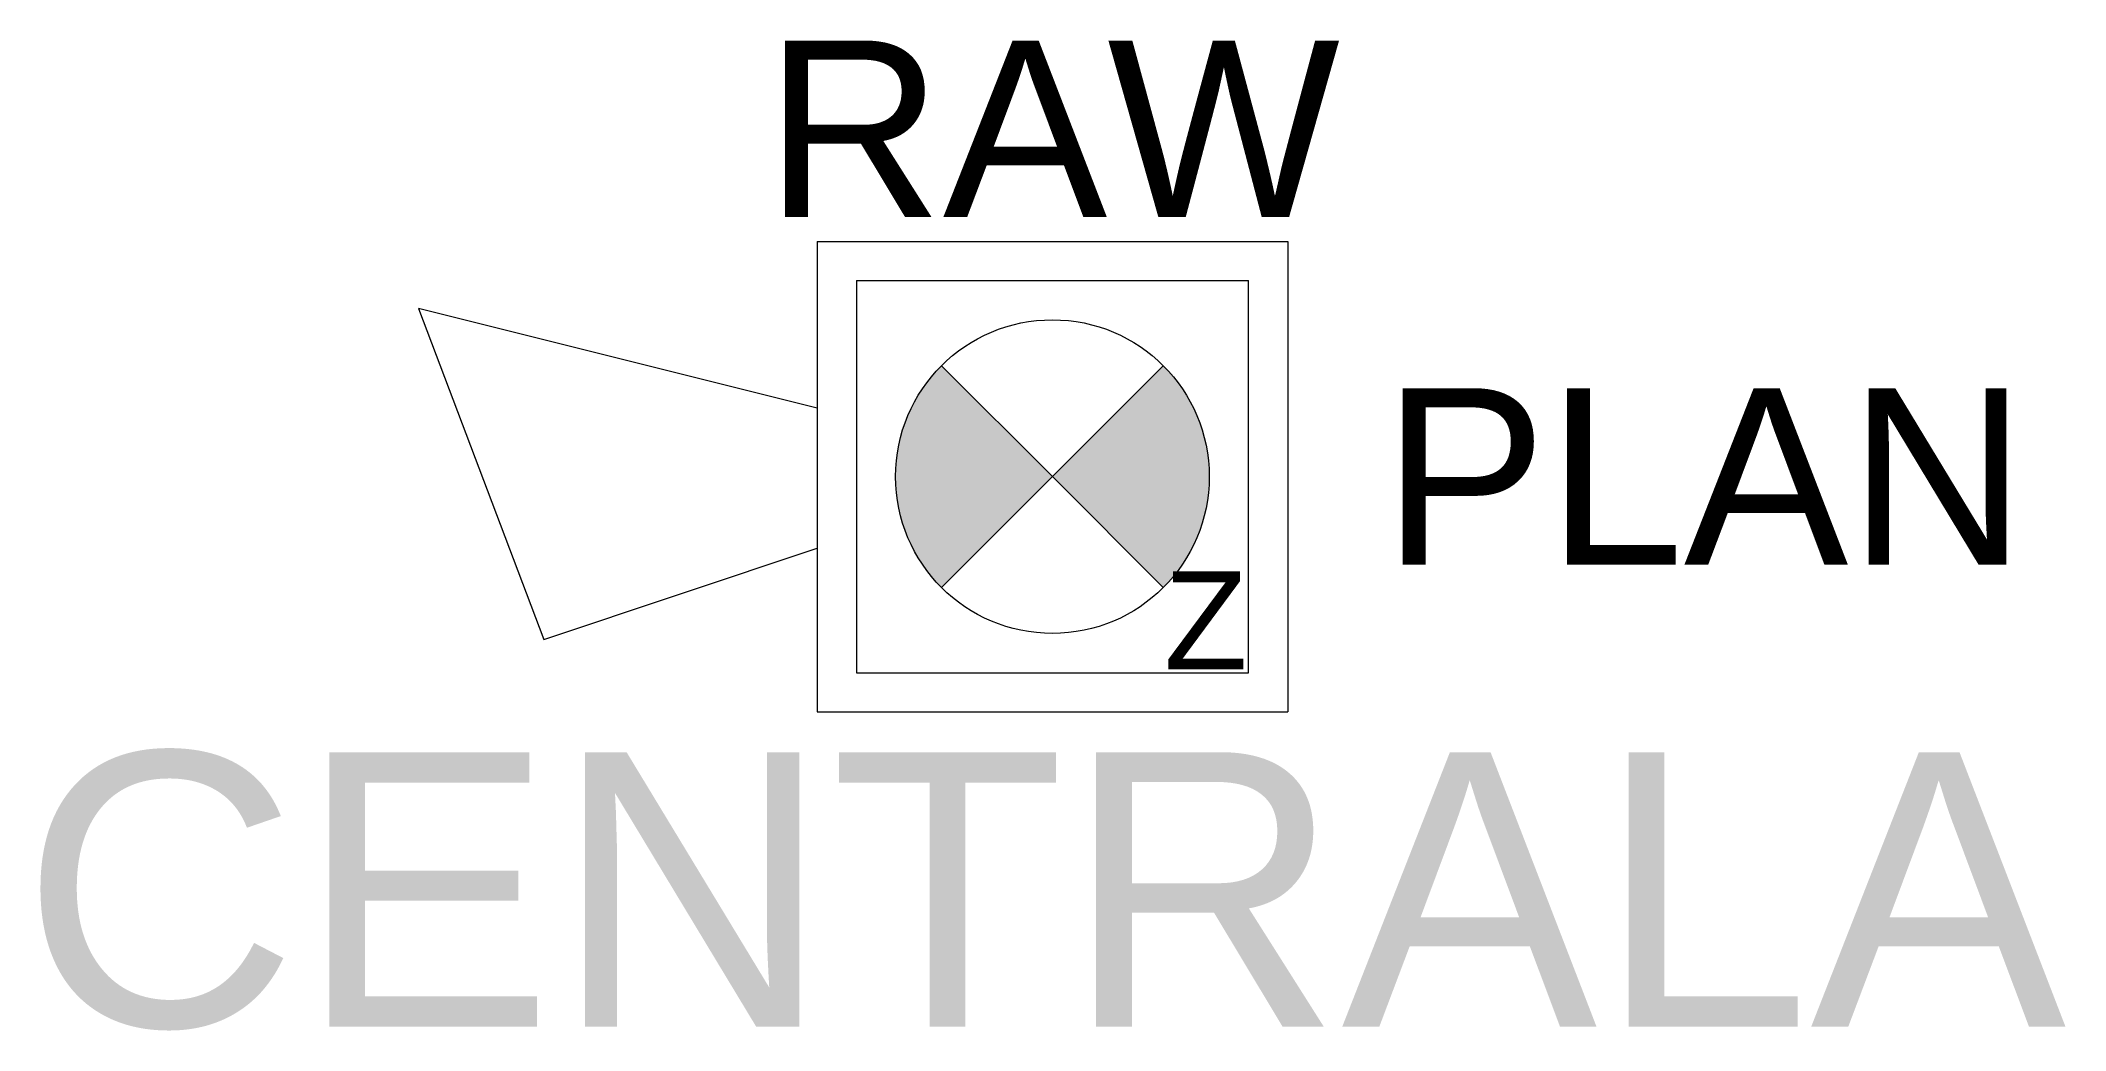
# Model space of a CAD drawing. Header units: millimetres. Extents: x -1032 to 1033, y -565 to 445.
import ezdxf
from ezdxf.enums import TextEntityAlignment as Align

# ---------------------------------------------------------------- set-up
doc = ezdxf.new("R2010")
doc.units = ezdxf.units.MM
doc.layers.get('0').update_dxf_attribs({"lineweight": 20})
doc.styles.add('opis_czujki', font='arial.ttf')
doc.styles.add('opis_czujki_2', font='arial.ttf')
doc.styles.get("Standard").update_dxf_attribs({"font": 'arial.ttf'})

msp = doc.modelspace()

# ---------------------------------------------------------------- texts
for tag, text, height, style, flags, p in [('RAW', 'XX', 180, 'opis_czujki_2', 9, (0, 354.9)), ('CENTRALA', 'xx', 280, 'opis_czujki', 8, (-9, -421.1))]:
    msp.add_attdef(tag, text=text, height=height, dxfattribs=dict(style=style, flags=flags)).set_placement(p, align=Align.MIDDLE_CENTER)
at = {"style": 'opis_czujki_2', "flags": 9}
msp.add_attdef('PLAN', (336.7, -89.8), 'xx', height=180, dxfattribs=at)

# ---------------------------------------------------------------- wipeouts: each hides what was drawn before it
msp.add_wipeout([(-240, 240), (240, 240), (240, -240), (-240, -240)])

# ---------------------------------------------------------------- next in the draw order: hatches: boundary and pattern name
h = msp.add_hatch(color=256)
h.paths.add_polyline_path([(0, 0), (-113.1, 113.1, 0.414214), (-113.1, -113.1)])
h.paths.add_polyline_path([(160, 0, 0.198912), (113.1, 113.1), (0, 0), (113.1, -113.1, 0.198912)])

# ---------------------------------------------------------------- next in the draw order: linework, layer by layer
for p, q in [((-240, 240), (240, 240)), ((-240, 240), (240, 240)), ((240, 240), (240, -240)), ((240, 240), (240, -240)), ((-200, 200), (200, 200)), ((200, -200), (200, 200)), ((0, 0), (-113.1, 113.1)), ((0, 0), (113.1, 113.1)), ((0, 0), (-113.1, -113.1)), ((0, 0), (113.1, -113.1)), ((-200, -200), (200, -200)), ((-240, -240), (240, -240))]:
    msp.add_line(p, q)
msp.add_circle((0, 0), 160)

# ---------------------------------------------------------------- next in the draw order: texts
msp.add_text('Z', height=100).set_placement((113.7, -196.7))

# ---------------------------------------------------------------- next in the draw order: wipeouts: each hides what was drawn before it
msp.add_wipeout([(-200, 59.8), (-646.7, 171.5), (-518.7, -166), (-200, -59.8)])

# ---------------------------------------------------------------- next in the draw order: linework, layer by layer
for p, q in [((-240, 240), (-240, -240)), ((-200, 200), (-200, -200)), ((-200, 59.8), (-200, -59.8))]:
    msp.add_line(p, q)
at = {"linetype": 'Continuous'}
for p, q in [((-240, 69.8), (-646.7, 171.5)), ((-646.7, 171.5), (-518.7, -166)), ((-518.7, -166), (-240, -73.1))]:
    msp.add_line(p, q, dxfattribs=at)

doc.saveas('drawing.dxf')
